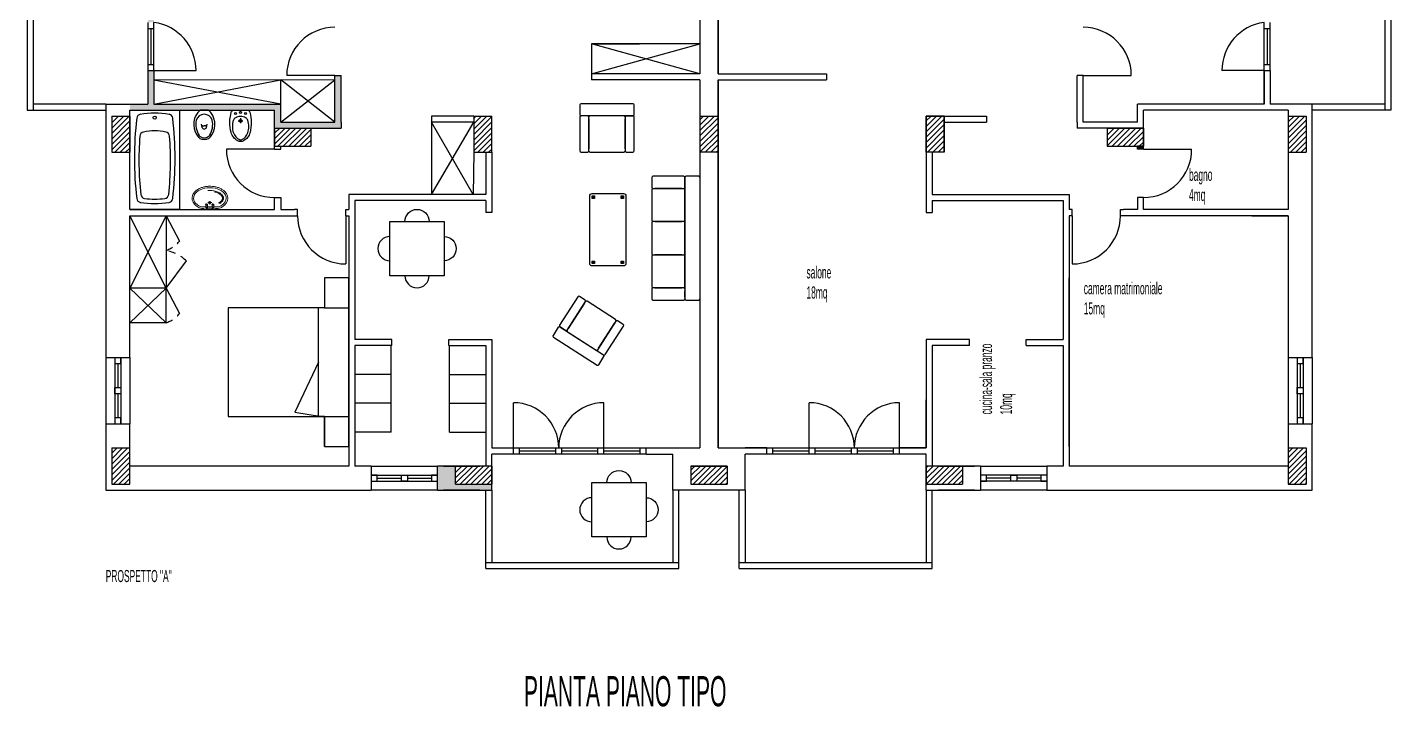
# Model space of a CAD drawing. Header units: millimetres. Extents: x 114 to 1075, y 58 to 426.
# Drawn here: x 169.17 to 191.77, y 87.47 to 98.73 of the extents above; entities that cross this region are included whole.
import ezdxf

# ---------------------------------------------------------------- set-up
doc = ezdxf.new("R2010")
doc.units = ezdxf.units.MM
doc.linetypes.add('ACAD_ISO02W100', pattern=[15, 12, -3])
doc.linetypes.add('HIDDEN', pattern=[0.375, 0.25, -0.125])
for name, color, linetype in [('ARREDO', 2, 'Continuous'), ('ARREDO.', 2, 'Continuous'), ('infissi', 7, 'Continuous'), ('pilastri', 1, 'Continuous'), ('PROGETTO', 7, 'Continuous'), ('prospetti', 7, 'Continuous')]:
    doc.layers.add(name, color=color, linetype=linetype)
doc.layers.add('MURI', color=7, linetype='Continuous', lineweight=30)
doc.styles.get("Standard").update_dxf_attribs({"font": 'arial.ttf', "width": 0.5})
pattern_1 = [(45, (-2788.73739, -1652.34376), (-0.0449012806, 0.0449012806), [])]

# ---------------------------------------------------------------- blocks, each defined once
blk = doc.blocks.new('A$Cc14486c3')
blk.add_lwpolyline([(-0.724, -0.9), (-0.724, 0), (0.176, 0), (0.176, -0.9)], close=True)
for points in [[(-0.474, 0, -1), (-0.074, 0)], [(-0.724, -0.25, 1), (-0.724, -0.65)], [(0.176, -0.25, -1), (0.176, -0.65)], [(-0.474, -0.9, 1), (-0.074, -0.9)]]:
    blk.add_lwpolyline(points, format="xyb")
blk = doc.blocks.new('A$C3D2D55DD')
for p, q in [((0, 0.825), (1.65, 0.825)), ((0, 0), (0, 0.825)), ((1.65, 0.825), (1.65, 0)), ((1.65, 0), (0, 0))]:
    blk.add_line(p, q)
blk.add_circle((0.125, 0.412), 0.025)
for centre, radius, start, end in [((0.144, 0.637), 0.075, 97.4168, 169.587), ((0.8, -5.056), 5.806, 83.417, 96.583), ((1.456, 0.637), 0.075, 10.413, 82.5832), ((1.441, 0.412), 1.391, 170.13, 189.87), ((1.145, 0.412), 0.803, 166.6462, 193.3538), ((0.438, 0.585), 0.075, 94.6884, 170.2911), ((0.831, -4.611), 5.286, 83.8261, 94.3256), ((1.391, 0.57), 0.075, 7.5687, 83.308), ((0.103, 0.412), 1.372, 352.9953, 7.0047), ((0.159, 0.412), 1.391, 350.13, 9.87), ((0.438, 0.24), 0.075, 189.7089, 265.3116), ((1.391, 0.255), 0.075, 276.692, 352.4313), ((0.144, 0.188), 0.075, 190.413, 262.5832), ((0.8, 5.881), 5.806, 263.417, 276.583), ((0.831, 5.436), 5.286, 265.6744, 276.1739), ((1.456, 0.188), 0.075, 277.4168, 349.587)]:
    blk.add_arc(centre, radius, start, end)
blk = doc.blocks.new('A$C2663273E')
at = {"color": 7, "xscale": 999.9999999999997, "yscale": 999.9999999999997, "zscale": 999.9999999999997}
blk.add_blockref('A$C3D2D55DD', (-825, 0), dxfattribs=at)
blk = doc.blocks.new('A$C07812850')
for p, q in [((0.203, 0.036), (0.259, 0.045)), ((0.228, 0.029), (0.228, 0)), ((0.203, -0.036), (0.259, -0.045)), ((0.228, -0.029), (0.228, 0))]:
    blk.add_line(p, q)
blk.add_lwpolyline([(0.079, -0.123, 0.368359), (0.49, -0.07), (0.49, 0), (0.49, 0.07, 0.368359), (0.079, 0.123, 0.296764), (0, 0, 0.296764)], format="xyb", close=True)
blk.add_lwpolyline([(0.079, -0.123, 0.368359), (0.49, -0.07), (0.49, 0), (0.49, 0.07, 0.368359), (0.079, 0.123, 0.296764), (0, 0, 0.296764)], format="xyb", close=True)
for centre, radius, start, end in [((0.145, 0.001), 0.115, 133.7667, 180.3337), ((0.254, -0.201), 0.341, 78.3056, 123.3656), ((0.214, -0.001), 0.0379, 106.0142, 179.0457), ((0.218, 0.029), 0.0102, 359.1504, 76.0256), ((0.282, 0.001), 0.138, 359.7229, 72.8727), ((0.145, -0.001), 0.115, 179.6663, 226.2333), ((0.254, 0.201), 0.341, 236.6344, 281.6944), ((0.214, 0.001), 0.0379, 180.9543, 253.9858), ((0.218, -0.029), 0.0102, 283.9744, 0.8496), ((0.282, -0.001), 0.138, 287.1273, 0.2771)]:
    blk.add_arc(centre, radius, start, end)
blk = doc.blocks.new('A$C3E70004C')
at = {"linetype": 'HIDDEN'}
for p, q in [((0.18, -0.038), (0.18, 0.035)), ((0.135, -0.003), (0.218, -0.003))]:
    blk.add_line(p, q, dxfattribs=at)
blk.add_lwpolyline([(0.51, 0.047, -0.14018), (0.521, 0, -0.143193), (0.51, -0.047, -0.19833), (0.373, -0.156, -0.131562), (0.037, -0.155, -0.292133), (0.003, -0.117, 0.024753), (0, 0, 0.024511), (0.003, 0.116, -0.292133), (0.037, 0.154, -0.13156), (0.373, 0.156, -0.19833)], format="xyb", close=True)
blk.add_lwpolyline([(0.51, 0.047, -0.14018), (0.521, 0, -0.143193), (0.51, -0.047, -0.19833), (0.373, -0.156, -0.131562), (0.037, -0.155, -0.292133), (0.003, -0.117, 0.024753), (0, 0, 0.024511), (0.003, 0.116, -0.292133), (0.037, 0.154, -0.13156), (0.373, 0.156, -0.19833)], format="xyb", close=True)
for centre, radius in [((0.039, -0.001), 0.018), ((0.056, 0.083), 0.016), ((0.18, -0.001), 0.023), ((0.056, -0.084), 0.016)]:
    blk.add_circle(centre, radius)
for centre, radius, start, end in [((0.266, 0.002), 0.161, 149.7902, 181.0409), ((0.194, 0.049), 0.075, 109.6061, 152.82), ((0.273, -0.242), 0.377, 73.9829, 106.0171), ((0.314, -0.067), 0.197, 26.5681, 71.5289), ((0.389, -0.007), 0.105, 3.5879, 15.2183), ((0.266, -0.004), 0.161, 178.9591, 210.2098), ((0.194, -0.05), 0.075, 207.18, 250.3939), ((0.273, 0.241), 0.377, 253.9829, 286.0171), ((0.314, 0.067), 0.197, 288.4711, 333.4319), ((0.389, 0.006), 0.105, 344.7817, 356.4121)]:
    blk.add_arc(centre, radius, start, end)
blk = doc.blocks.new('A$C06440E15')
at = {"lineweight": 5}
for p, q in [((0.203, 0.025), (0.163, 0.025)), ((0.265, 0.122), (0.332, 0.122)), ((0.298, 0.089), (0.298, 0.149)), ((0.4, 0.025), (0.428, 0.025))]:
    blk.add_line(p, q, dxfattribs=at)
for points in [[(0.147, 0.05), (0.233, 0.05)], [(0.24, 0.028), (0.233, 0.028), (0.233, 0.086), (0.235, 0.086)], [(0.255, 0.086), (0.259, 0.086), (0.259, 0.028), (0.253, 0.028)], [(0.259, 0.05), (0.338, 0.05)], [(0.345, 0.028), (0.338, 0.028), (0.338, 0.086), (0.34, 0.086)], [(0.36, 0.086), (0.364, 0.086), (0.364, 0.028), (0.358, 0.028)], [(0.364, 0.05), (0.444, 0.05)]]:
    blk.add_lwpolyline(points, dxfattribs=at)
for points in [[(0.24, 0.053), (0.253, 0.053), (0.253, 0.023), (0.24, 0.023)], [(0.345, 0.053), (0.358, 0.053), (0.358, 0.023), (0.345, 0.023)]]:
    blk.add_lwpolyline(points, close=True, dxfattribs=at)
for centre, radius in [((0.245, 0.089), 0.0108), ((0.298, 0.121), 0.0195), ((0.35, 0.089), 0.0108)]:
    blk.add_circle(centre, radius, dxfattribs=at)
for centre, radius, start, end in [((0.163, 0.126), 0.101, 243.3958, 270), ((0.302, 0.207), 0.207, 241.443, 298.557), ((0.246, 0.087), 0.0177, 317.1345, 225.2641), ((0.351, 0.087), 0.0177, 317.1345, 225.2641), ((0.428, 0.126), 0.101, 270, 296.6012)]:
    blk.add_arc(centre, radius, start, end, dxfattribs=at)
blk.add_ellipse((0.296, 0.195), major_axis=(-0.27, 0), ratio=0.641085, start_param=2.154405, end_param=7.270373, dxfattribs=at)
at = {"lineweight": 5, "extrusion": (0, -1e-16, -1)}
blk.add_ellipse((0.299, 0.017), major_axis=(-0.0526, 0), ratio=0.224043, dxfattribs=at)
at = {"lineweight": 5}
for points, knots in [([(0.473, 0.036), (0.475, 0.037), (0.477, 0.038), (0.496, 0.048), (0.512, 0.058), (0.536, 0.078), (0.545, 0.088), (0.562, 0.107), (0.569, 0.117), (0.578, 0.136), (0.582, 0.144), (0.587, 0.161), (0.589, 0.17), (0.591, 0.187), (0.591, 0.196), (0.59, 0.213), (0.589, 0.222), (0.584, 0.239), (0.581, 0.247), (0.574, 0.263), (0.569, 0.271), (0.559, 0.286), (0.553, 0.294), (0.54, 0.307), (0.533, 0.314), (0.51, 0.334), (0.492, 0.345), (0.456, 0.363), (0.439, 0.369), (0.404, 0.38), (0.386, 0.385), (0.348, 0.391), (0.329, 0.393), (0.29, 0.394), (0.271, 0.393), (0.233, 0.39), (0.214, 0.387), (0.177, 0.378), (0.16, 0.372), (0.126, 0.359), (0.111, 0.351), (0.082, 0.333), (0.068, 0.324), (0.047, 0.304), (0.039, 0.295), (0.025, 0.276), (0.019, 0.266), (0.01, 0.248), (0.007, 0.24), (0.003, 0.223), (0.001, 0.214), (0, 0.197), (0, 0.189), (0.002, 0.172), (0.003, 0.163), (0.008, 0.147), (0.012, 0.138), (0.02, 0.123), (0.024, 0.115), (0.035, 0.1), (0.041, 0.093), (0.054, 0.08), (0.061, 0.073), (0.083, 0.055), (0.1, 0.045), (0.118, 0.036)], [2.233946, 2.233946, 2.233946, 2.233946, 2.256118, 2.256118, 2.485463, 2.485463, 2.651256, 2.651256, 2.817049, 2.817049, 2.939754, 2.939754, 3.06246, 3.06246, 3.185165, 3.185165, 3.307871, 3.307871, 3.430576, 3.430576, 3.553282, 3.553282, 3.675987, 3.675987, 3.798693, 3.798693, 4.055849, 4.055849, 4.258192, 4.258192, 4.460534, 4.460534, 4.662877, 4.662877, 4.86522, 4.86522, 5.067563, 5.067563, 5.269906, 5.269906, 5.472249, 5.472249, 5.674592, 5.674592, 5.832606, 5.832606, 5.99062, 5.99062, 6.11149, 6.11149, 6.232361, 6.232361, 6.353231, 6.353231, 6.474101, 6.474101, 6.594971, 6.594971, 6.715842, 6.715842, 6.836712, 6.836712, 6.957582, 6.957582, 7.190813, 7.190813, 7.190813, 7.190813]), ([(0.33, 0.321), (0.326, 0.322), (0.323, 0.322), (0.307, 0.323), (0.294, 0.323), (0.269, 0.322), (0.257, 0.321), (0.232, 0.318), (0.221, 0.315), (0.198, 0.31), (0.187, 0.306), (0.166, 0.298), (0.156, 0.294), (0.137, 0.285), (0.129, 0.28), (0.114, 0.269), (0.107, 0.263), (0.097, 0.253), (0.093, 0.248), (0.086, 0.239), (0.083, 0.235), (0.078, 0.226), (0.076, 0.222), (0.073, 0.213), (0.072, 0.209), (0.071, 0.2), (0.071, 0.196), (0.071, 0.188), (0.072, 0.184), (0.074, 0.175), (0.075, 0.171), (0.079, 0.162), (0.081, 0.158), (0.087, 0.149), (0.091, 0.144), (0.099, 0.135), (0.103, 0.131), (0.113, 0.122), (0.119, 0.118), (0.128, 0.111), (0.132, 0.109), (0.136, 0.107)], [4.568564, 4.568564, 4.568564, 4.568564, 4.614838, 4.614838, 4.770312, 4.770312, 4.925787, 4.925787, 5.081261, 5.081261, 5.236736, 5.236736, 5.39221, 5.39221, 5.547685, 5.547685, 5.70316, 5.70316, 5.824954, 5.824954, 5.946748, 5.946748, 6.068542, 6.068542, 6.190337, 6.190337, 6.312131, 6.312131, 6.433925, 6.433925, 6.555719, 6.555719, 6.677514, 6.677514, 6.799308, 6.799308, 6.921102, 6.921102, 7.042896, 7.042896, 7.109827, 7.109827, 7.109827, 7.109827]), ([(0.217, 0.299), (0.216, 0.298), (0.214, 0.298), (0.203, 0.295), (0.193, 0.292), (0.175, 0.286), (0.167, 0.282), (0.153, 0.276), (0.147, 0.272), (0.137, 0.267), (0.133, 0.264), (0.126, 0.258), (0.122, 0.256), (0.114, 0.249), (0.11, 0.245), (0.103, 0.237), (0.101, 0.234), (0.096, 0.228), (0.094, 0.224), (0.091, 0.218), (0.09, 0.215), (0.088, 0.211), (0.088, 0.209), (0.087, 0.205), (0.087, 0.204), (0.086, 0.2), (0.086, 0.198), (0.086, 0.195), (0.086, 0.194), (0.086, 0.19), (0.086, 0.188), (0.087, 0.183), (0.088, 0.182), (0.089, 0.178), (0.09, 0.176), (0.092, 0.17), (0.094, 0.167), (0.098, 0.161), (0.1, 0.158), (0.104, 0.152), (0.107, 0.149), (0.113, 0.143), (0.116, 0.14), (0.123, 0.134), (0.127, 0.131), (0.136, 0.124), (0.142, 0.121), (0.149, 0.117), (0.15, 0.116), (0.151, 0.116)], [5.060674, 5.060674, 5.060674, 5.060674, 5.081456, 5.081456, 5.224699, 5.224699, 5.360745, 5.360745, 5.468504, 5.468504, 5.55379, 5.55379, 5.639077, 5.639077, 5.762652, 5.762652, 5.86456, 5.86456, 5.966467, 5.966467, 6.068374, 6.068374, 6.133144, 6.133144, 6.197913, 6.197913, 6.262683, 6.262683, 6.312162, 6.312162, 6.405308, 6.405308, 6.476407, 6.476407, 6.547506, 6.547506, 6.656966, 6.656966, 6.748953, 6.748953, 6.840941, 6.840941, 6.932929, 6.932929, 7.024917, 7.024917, 7.140489, 7.140489, 7.156981, 7.156981, 7.156981, 7.156981])]:
    blk.add_open_spline(points, degree=3, knots=knots, dxfattribs=at)
blk = doc.blocks.new('A$C32785CC1')
at = {"color": 7, "xscale": 1000, "yscale": 1000, "zscale": 1000, "rotation": 180}
blk.add_blockref('A$C06440E15', (288, 394), dxfattribs=at)

msp = doc.modelspace()

# ---------------------------------------------------------------- hatches: boundary and pattern name
at = {"layer": 'MURI', "true_color": 0x939598, "transparency": 33554687}
h = msp.add_hatch(color=252, dxfattribs=at)
h.dxf.hatch_style = 1
h.paths.add_polyline_path([(171.275, 98.014), (171.175, 98.014), (171.175, 97.459), (170.875, 97.459), (170.875, 97.359), (171.7, 97.359), (173.275, 97.359), (173.275, 97.059), (173.875, 97.059), (174.375, 97.059), (174.375, 97.159), (174.375, 97.931), (174.275, 97.931), (174.275, 97.159), (173.375, 97.159), (173.375, 97.459), (171.275, 97.459)])
h.paths.add_polyline_path([(171.275, 99.126), (171.175, 99.126), (171.175, 98.813), (171.275, 98.813)])
h.paths.add_polyline_path([(176.075, 110.959), (176.675, 110.959), (176.675, 110.659), (176.775, 110.659), (176.875, 110.659), (176.875, 111.059), (170.475, 111.059), (170.475, 109.959), (170.875, 109.959), (170.875, 110.359), (170.575, 110.359), (170.575, 110.959), (170.875, 110.959), (170.875, 110.659), (175.025, 110.659), (175.025, 107.929), (175.025, 107.879), (175.125, 107.879), (175.125, 107.929), (175.875, 107.929), (175.875, 108.029), (175.125, 108.029), (175.125, 109.834), (175.125, 110.659), (176.075, 110.659)])
h.paths.add_polyline_path([(176.875, 110.309), (177.075, 110.309), (177.075, 110.409), (176.875, 110.409), (176.775, 110.409), (176.775, 109.834), (176.774, 109.202, -0.04834), (176.774, 109.162), (176.774, 108.029), (176.675, 108.029), (176.675, 107.929), (176.774, 107.929), (176.774, 107.009), (177.525, 107.009), (177.525, 107.109), (176.875, 107.109)])
h = msp.add_hatch(color=252, dxfattribs=at)
h.dxf.hatch_style = 1
h.paths.add_polyline_path([(187.675, 96.759), (187.575, 96.759), (187.575, 96.709), (187.675, 96.709)])
at = {"layer": 'pilastri', "transparency": 33554687}
h = msp.add_hatch(dxfattribs=at)
h.set_pattern_fill('ANSI31', color=1, scale=0.02, angle=360)
h.set_pattern_definition(pattern_1)
h.paths.add_polyline_path([(176.075, 110.959), (176.075, 110.659), (176.675, 110.659), (176.675, 110.959)])
h.paths.add_polyline_path([(170.575, 110.359), (170.875, 110.359), (170.875, 110.959), (170.575, 110.959)])
h.paths.add_polyline_path([(180.175, 110.959), (180.175, 110.659), (180.775, 110.659), (180.775, 110.959)])
h.paths.add_polyline_path([(184.275, 110.659), (184.875, 110.659), (184.875, 110.959), (184.275, 110.959)])
h.paths.add_polyline_path([(170.575, 104.859), (170.875, 104.859), (170.875, 105.459), (170.575, 105.459)])
h.paths.add_polyline_path([(175.375, 104.659), (175.375, 104.959), (174.775, 104.959), (174.775, 104.659)])
h.paths.add_polyline_path([(190.075, 110.359), (190.375, 110.359), (190.375, 110.959), (190.075, 110.959)])
h.paths.add_polyline_path([(190.375, 105.459), (190.075, 105.459), (190.075, 104.859), (190.375, 104.859)])
h.paths.add_polyline_path([(185.475, 104.959), (185.475, 104.659), (186.075, 104.659), (186.075, 104.959)])
h.paths.add_polyline_path([(170.875, 101.359), (170.575, 101.359), (170.575, 100.759), (170.875, 100.759)])
h.paths.add_polyline_path([(190.075, 100.759), (190.375, 100.759), (190.375, 101.359), (190.075, 101.359)])
h.paths.add_polyline_path([(190.375, 97.259), (190.075, 97.259), (190.075, 96.659), (190.375, 96.659)])
h.paths.add_polyline_path([(184.375, 97.259), (184.075, 97.259), (184.075, 96.659), (184.375, 96.659)])
h.paths.add_polyline_path([(180.325, 96.659), (180.625, 96.659), (180.625, 97.259), (180.325, 97.259)])
h.paths.add_polyline_path([(176.875, 97.259), (176.575, 97.259), (176.575, 96.659), (176.875, 96.659)])
h.paths.add_polyline_path([(173.275, 97.059), (173.275, 96.759), (173.875, 96.759), (173.875, 97.059)])
h.paths.add_polyline_path([(170.575, 96.659), (170.875, 96.659), (170.875, 97.259), (170.575, 97.259)])
h.paths.add_polyline_path([(170.575, 91.159), (170.875, 91.159), (170.875, 91.759), (170.575, 91.759)])
h.paths.add_polyline_path([(176.875, 91.159), (176.875, 91.459), (176.275, 91.459), (176.275, 91.159)])
h.paths.add_polyline_path([(180.175, 91.459), (180.175, 91.159), (180.775, 91.159), (180.775, 91.459)])
h.paths.add_polyline_path([(184.075, 91.459), (184.075, 91.159), (184.675, 91.159), (184.675, 91.459)])
h.paths.add_polyline_path([(190.075, 91.159), (190.375, 91.159), (190.375, 91.759), (190.075, 91.759)])
h = msp.add_hatch(dxfattribs=at)
h.set_pattern_fill('ANSI31', color=1, scale=0.02, angle=360)
h.set_pattern_definition(pattern_1)
h.paths.add_polyline_path([(187.675, 97.059), (187.075, 97.059), (187.075, 96.759), (187.675, 96.759)])
at = {"layer": 'PROGETTO', "true_color": 0x939598, "transparency": 33554687}
h = msp.add_hatch(color=252, dxfattribs=at)
h.dxf.hatch_style = 1
h.paths.add_polyline_path([(176.275, 91.459), (176.075, 91.459), (175.975, 91.459), (175.975, 91.059), (176.875, 91.059), (176.875, 91.159), (176.275, 91.159)])

# ---------------------------------------------------------------- linework, layer by layer
at = {"color": 2}
for p, q in [((180.305, 96.261), (180.095, 96.261)), ((180.095, 94.211), (180.305, 94.211))]:
    msp.add_line(p, q, dxfattribs=at)
for centre, start, end in [((180.305, 96.241), 0, 90), ((180.305, 94.231), 270, 0)]:
    msp.add_arc(centre, 0.02, start, end, dxfattribs=at)
at = {"layer": 'ARREDO'}
for p, q in [((173.375, 97.159), (174.275, 97.859)), ((171.275, 97.459), (173.375, 97.858)), ((173.375, 97.459), (171.275, 97.855)), ((174.275, 97.159), (173.375, 97.858)), ((175.875, 97.159), (175.877, 95.959)), ((176.568, 95.959), (175.875, 97.159)), ((175.877, 95.959), (176.575, 97.159)), ((176.575, 96.659), (176.568, 95.959)), ((174.104, 94.081), (174.504, 94.081)), ((174.104, 92.281), (174.504, 92.281)), ((174.104, 91.781), (174.504, 91.781))]:
    msp.add_line(p, q, dxfattribs=at)
for points in [[(174.504, 94.581), (174.104, 94.581), (174.104, 94.081), (172.504, 94.081), (172.504, 92.281), (174.104, 92.281), (174.104, 91.781), (174.104, 91.781), (174.104, 92.281), (174.104, 92.281), (174.004, 92.281), (174.004, 94.081), (173.706, 94.081)], [(174.004, 93.181), (173.61, 92.352), (174.054, 92.281)]]:
    msp.add_lwpolyline(points, dxfattribs=at)
at = {"layer": 'ARREDO.'}
for p, q in [((180.325, 98.459), (178.525, 98.459)), ((178.525, 98.459), (178.525, 97.959)), ((178.525, 97.959), (180.325, 98.459)), ((180.325, 97.959), (178.525, 98.459)), ((174.275, 97.859), (171.275, 97.855)), ((173.375, 97.459), (173.375, 97.859)), ((178.335, 97.444), (178.335, 97.284)), ((179.215, 97.464), (178.355, 97.464)), ((179.235, 97.284), (179.235, 97.444)), ((178.335, 97.244), (178.335, 96.684)), ((179.215, 97.264), (178.355, 97.264)), ((178.485, 96.684), (178.485, 97.244)), ((178.485, 97.214), (178.485, 96.714)), ((179.065, 97.264), (178.505, 97.264)), ((179.085, 97.244), (179.085, 96.684)), ((179.085, 96.714), (179.085, 97.214)), ((179.105, 97.264), (179.215, 97.264)), ((179.235, 96.684), (179.235, 97.244)), ((178.355, 96.664), (178.465, 96.664)), ((178.505, 96.664), (179.065, 96.664)), ((179.105, 96.664), (179.215, 96.664)), ((179.525, 96.241), (179.525, 96.081)), ((180.055, 96.261), (179.545, 96.261)), ((179.545, 96.061), (180.055, 96.061)), ((180.025, 96.061), (179.575, 96.061)), ((180.075, 96.241), (180.075, 94.231)), ((180.075, 96.081), (180.075, 96.241)), ((178.537, 95.935), (178.577, 95.895)), ((178.537, 95.895), (178.577, 95.935)), ((179.017, 95.895), (179.057, 95.935)), ((179.017, 95.935), (179.057, 95.895)), ((179.525, 96.041), (179.525, 95.531)), ((180.075, 95.531), (180.075, 96.041)), ((171.475, 95.609), (170.875, 94.409)), ((171.475, 94.409), (170.875, 95.609)), ((171.475, 95.609), (171.475, 94.409)), ((171.475, 95.609), (171.7, 95.187)), ((179.525, 95.491), (179.525, 94.981)), ((180.055, 95.511), (179.545, 95.511)), ((179.575, 95.511), (180.025, 95.511)), ((180.075, 94.981), (180.075, 95.491)), ((179.525, 94.941), (179.525, 94.431)), ((179.545, 94.961), (180.055, 94.961)), ((180.025, 94.961), (179.575, 94.961)), ((180.075, 94.431), (180.075, 94.941)), ((171.475, 94.409), (171.814, 94.858)), ((178.537, 94.815), (178.577, 94.855)), ((178.537, 94.855), (178.577, 94.815)), ((179.017, 94.815), (179.057, 94.855)), ((179.017, 94.855), (179.057, 94.815)), ((171.475, 94.409), (170.875, 94.409)), ((171.475, 94.409), (170.875, 93.833)), ((170.875, 94.409), (171.475, 93.833)), ((171.475, 94.409), (171.7, 93.987)), ((171.475, 93.833), (171.475, 94.409)), ((178.3, 94.265), (177.998, 93.793)), ((178.421, 94.211), (178.328, 94.271)), ((179.525, 94.391), (179.525, 94.231)), ((180.055, 94.411), (179.545, 94.411)), ((179.575, 94.411), (180.025, 94.411)), ((180.075, 94.261), (180.075, 94.361)), ((178.124, 93.712), (178.427, 94.184)), ((178.41, 94.158), (178.14, 93.737)), ((178.926, 93.887), (178.454, 94.19)), ((179.545, 94.211), (180.055, 94.211)), ((171.475, 93.833), (170.875, 93.833)), ((178.932, 93.86), (178.629, 93.388)), ((178.645, 93.413), (178.915, 93.834)), ((179.052, 93.806), (178.959, 93.866)), ((177.976, 93.76), (177.89, 93.625)), ((177.896, 93.597), (178.62, 93.133)), ((178.097, 93.706), (178.004, 93.766)), ((178.004, 93.766), (178.728, 93.301)), ((178.13, 93.685), (178.602, 93.382)), ((178.755, 93.307), (179.058, 93.779)), ((175.204, 92.979), (175.204, 93.459)), ((176.175, 92.979), (176.175, 93.459)), ((178.647, 93.139), (178.734, 93.274)), ((175.204, 92.979), (174.604, 92.979)), ((175.204, 92.979), (174.604, 92.979)), ((175.204, 92.499), (175.204, 92.979)), ((176.175, 92.979), (176.775, 92.979)), ((176.175, 92.019), (176.175, 92.979)), ((176.175, 92.979), (176.775, 92.979)), ((175.204, 92.499), (174.604, 92.499)), ((175.204, 92.499), (174.604, 92.499)), ((175.204, 92.019), (175.204, 92.499)), ((176.175, 92.499), (176.775, 92.499)), ((176.175, 92.499), (176.775, 92.499)), ((175.204, 92.019), (174.604, 92.019)), ((176.175, 92.019), (176.775, 92.019))]:
    msp.add_line(p, q, dxfattribs=at)
msp.add_lwpolyline([(178.537, 95.975), (179.057, 95.975, -0.414214), (179.097, 95.935), (179.097, 94.815, -0.414214), (179.057, 94.775), (178.537, 94.775, -0.414214), (178.497, 94.815), (178.497, 95.935, -0.414214)], format="xyb", close=True, dxfattribs=at)
for points in [[(178.537, 95.935), (178.577, 95.935), (178.577, 95.895), (178.537, 95.895)], [(179.017, 95.935), (179.057, 95.935), (179.057, 95.895), (179.017, 95.895)], [(178.537, 94.855), (178.577, 94.855), (178.577, 94.815), (178.537, 94.815)], [(179.017, 94.855), (179.057, 94.855), (179.057, 94.815), (179.017, 94.815)]]:
    msp.add_lwpolyline(points, close=True, dxfattribs=at)
for centre, start, end in [((178.355, 97.444), 90, 180), ((179.215, 97.444), 0, 90), ((178.355, 97.284), 180, 270), ((178.355, 97.244), 90, 180), ((178.465, 97.244), 0, 90), ((178.505, 97.244), 90, 180), ((179.065, 97.244), 0, 90), ((179.105, 97.244), 90, 180), ((179.215, 97.284), 270, 0), ((179.215, 97.244), 0, 90), ((178.355, 96.684), 180, 270), ((178.465, 96.684), 270, 0), ((178.505, 96.684), 180, 270), ((179.065, 96.684), 270, 0), ((179.105, 96.684), 180, 270), ((179.215, 96.684), 270, 0), ((179.545, 96.241), 90, 180), ((179.545, 96.081), 180, 270), ((179.545, 96.041), 90, 180), ((180.055, 96.241), 0, 90), ((180.055, 96.081), 270, 0), ((180.055, 96.041), 0, 90), ((180.095, 96.241), 90, 180), ((179.545, 95.531), 180, 270), ((179.545, 95.491), 90, 180), ((180.055, 95.531), 270, 0), ((180.055, 95.491), 0, 90), ((179.545, 94.981), 180, 270), ((179.545, 94.941), 90, 180), ((180.055, 94.981), 270, 0), ((180.055, 94.941), 0, 90), ((178.317, 94.254), 57.3181, 147.3181), ((179.545, 94.431), 180, 270), ((179.545, 94.391), 90, 180), ((180.055, 94.431), 270, 0), ((180.055, 94.391), 0, 90), ((178.41, 94.194), 327.3181, 57.3181), ((178.443, 94.173), 57.3181, 147.3181), ((179.545, 94.231), 180, 270), ((180.055, 94.231), 270, 0), ((180.095, 94.231), 180, 270), ((178.015, 93.782), 147.3181, 237.3181), ((178.915, 93.87), 327.3181, 57.3181), ((178.948, 93.849), 57.3181, 147.3181), ((179.041, 93.789), 327.3181, 57.3181), ((177.907, 93.614), 147.3181, 237.3181), ((177.993, 93.749), 57.3181, 147.3181), ((178.107, 93.723), 237.3181, 327.3181), ((178.141, 93.701), 147.3181, 237.3181), ((178.612, 93.399), 237.3181, 327.3181), ((178.646, 93.377), 147.3181, 237.3181), ((178.631, 93.15), 237.3181, 327.3181), ((178.739, 93.318), 237.3181, 327.3181), ((178.717, 93.284), 327.3181, 57.3181)]:
    msp.add_arc(centre, 0.02, start, end, dxfattribs=at)
at = {"layer": 'ARREDO.', "linetype": 'ACAD_ISO02W100', "ltscale": 0.01}
for centre, radius, start, end in [((171.283, 95.554), 0.556, 290.2081, 318.6841), ((171.369, 94.405), 0.634, 45.469, 80.442), ((171.283, 94.354), 0.556, 290.2081, 318.6841)]:
    msp.add_arc(centre, radius, start, end, dxfattribs=at)
at = {"layer": 'infissi'}
for p, q in [((171.175, 98.813), (171.175, 98.014)), ((171.275, 98.014), (171.275, 98.813)), ((189.675, 98.014), (189.675, 98.813)), ((189.775, 98.014), (189.775, 98.813)), ((171.175, 98.713), (171.275, 98.713)), ((171.225, 98.713), (171.225, 98.114)), ((189.675, 98.713), (189.775, 98.713)), ((189.725, 98.713), (189.725, 98.114)), ((171.175, 98.114), (171.275, 98.114)), ((189.675, 98.114), (189.775, 98.114)), ((171.275, 98.014), (171.974, 98.014)), ((174.275, 97.931), (173.475, 97.931)), ((186.675, 97.931), (187.475, 97.931)), ((189.675, 98.014), (188.975, 98.014)), ((173.275, 96.709), (172.475, 96.709)), ((187.675, 96.709), (188.475, 96.709)), ((174.454, 95.609), (174.454, 94.809)), ((186.495, 95.609), (186.495, 94.809)), ((170.475, 93.259), (170.475, 92.159)), ((170.625, 93.259), (170.625, 93.159)), ((170.625, 93.259), (170.625, 92.159)), ((170.625, 93.159), (170.725, 93.159)), ((170.675, 93.159), (170.675, 92.759)), ((170.725, 93.159), (170.725, 93.259)), ((170.725, 93.259), (170.725, 92.159)), ((170.875, 93.259), (170.875, 92.159)), ((190.075, 93.259), (190.075, 92.159)), ((190.225, 93.259), (190.225, 93.159)), ((190.225, 93.259), (190.225, 92.159)), ((190.225, 93.159), (190.325, 93.159)), ((190.275, 93.159), (190.275, 92.759)), ((190.325, 93.159), (190.325, 93.259)), ((190.325, 93.259), (190.325, 92.159)), ((190.475, 93.259), (190.475, 92.159)), ((170.625, 92.659), (170.625, 92.759)), ((170.625, 92.759), (170.725, 92.759)), ((170.725, 92.759), (170.725, 92.659)), ((190.225, 92.659), (190.225, 92.759)), ((190.225, 92.759), (190.325, 92.759)), ((190.325, 92.759), (190.325, 92.659)), ((170.725, 92.659), (170.625, 92.659)), ((170.675, 92.659), (170.675, 92.259)), ((177.234, 91.759), (177.234, 92.509)), ((178.734, 91.759), (178.734, 92.509)), ((182.134, 91.759), (182.134, 92.509)), ((183.633, 91.759), (183.633, 92.509)), ((190.325, 92.659), (190.225, 92.659)), ((190.275, 92.659), (190.275, 92.259)), ((170.625, 92.259), (170.625, 92.159)), ((170.725, 92.259), (170.625, 92.259)), ((170.725, 92.159), (170.725, 92.259)), ((190.225, 92.259), (190.225, 92.159)), ((190.325, 92.259), (190.225, 92.259)), ((190.325, 92.159), (190.325, 92.259)), ((177.234, 91.759), (179.433, 91.759)), ((177.334, 91.659), (177.334, 91.759)), ((177.934, 91.659), (177.934, 91.759)), ((178.034, 91.659), (178.034, 91.759)), ((178.634, 91.659), (178.634, 91.759)), ((178.734, 91.659), (178.734, 91.759)), ((179.333, 91.659), (179.333, 91.759)), ((181.434, 91.759), (183.633, 91.759)), ((181.534, 91.659), (181.534, 91.759)), ((182.134, 91.659), (182.134, 91.759)), ((182.234, 91.659), (182.234, 91.759)), ((182.834, 91.659), (182.834, 91.759)), ((182.934, 91.659), (182.934, 91.759)), ((183.533, 91.659), (183.533, 91.759)), ((179.433, 91.659), (177.234, 91.659)), ((177.934, 91.709), (177.334, 91.709)), ((178.634, 91.709), (178.034, 91.709)), ((179.333, 91.709), (178.734, 91.709)), ((183.633, 91.659), (181.434, 91.659)), ((182.134, 91.709), (181.534, 91.709)), ((182.834, 91.709), (182.234, 91.709)), ((183.533, 91.709), (182.934, 91.709)), ((174.875, 91.459), (175.975, 91.459)), ((174.975, 91.309), (174.875, 91.309)), ((174.875, 91.309), (175.975, 91.309)), ((174.975, 91.209), (174.975, 91.309)), ((175.375, 91.209), (175.375, 91.309)), ((175.375, 91.309), (175.475, 91.309)), ((175.475, 91.309), (175.475, 91.209)), ((175.975, 91.309), (175.875, 91.309)), ((175.875, 91.309), (175.875, 91.209)), ((175.975, 91.209), (175.975, 91.309)), ((184.975, 91.459), (186.075, 91.459)), ((185.075, 91.309), (184.975, 91.309)), ((186.075, 91.309), (184.975, 91.309)), ((185.075, 91.209), (185.075, 91.309)), ((185.475, 91.309), (185.575, 91.309)), ((185.475, 91.209), (185.475, 91.309)), ((185.575, 91.309), (185.575, 91.209)), ((186.075, 91.309), (185.975, 91.309)), ((185.975, 91.309), (185.975, 91.209)), ((174.875, 91.209), (174.975, 91.209)), ((174.875, 91.209), (175.975, 91.209)), ((174.975, 91.259), (175.375, 91.259)), ((175.475, 91.209), (175.375, 91.209)), ((175.475, 91.259), (175.875, 91.259)), ((175.875, 91.209), (175.975, 91.209)), ((184.975, 91.209), (185.075, 91.209)), ((186.075, 91.209), (184.975, 91.209)), ((185.475, 91.259), (185.075, 91.259)), ((185.575, 91.209), (185.475, 91.209)), ((185.975, 91.259), (185.575, 91.259)), ((185.975, 91.209), (186.075, 91.209)), ((175.975, 91.059), (174.875, 91.059)), ((186.075, 91.059), (184.975, 91.059))]:
    msp.add_line(p, q, dxfattribs=at)
for centre, radius, start, end in [((171.161, 98.008), 0.813, 0.396, 81.9732), ((189.788, 98.008), 0.813, 98.0268, 179.604), ((174.275, 97.931), 0.8, 90, 180), ((186.675, 97.931), 0.8, 0, 90), ((173.275, 96.709), 0.8, 180, 270), ((187.675, 96.709), 0.8, 270, 0), ((174.454, 95.609), 0.8, 180, 270), ((186.495, 95.609), 0.8, 270, 0), ((177.234, 91.759), 0.75, 360, 90), ((178.734, 91.759), 0.75, 90, 180), ((182.134, 91.759), 0.75, 360, 90), ((183.633, 91.759), 0.75, 90, 180)]:
    msp.add_arc(centre, radius, start, end, dxfattribs=at)
at = {"layer": 'MURI'}
for p, q in [((169.175, 100.559), (169.175, 97.359)), ((169.275, 100.559), (169.275, 97.359)), ((180.325, 100.459), (180.325, 97.959)), ((180.625, 97.959), (180.625, 100.459)), ((180.625, 100.459), (180.625, 97.959)), ((171.175, 98.014), (171.175, 97.459)), ((171.175, 98.014), (171.275, 98.014)), ((171.275, 98.014), (171.275, 97.459)), ((174.275, 97.159), (174.275, 97.931)), ((174.275, 97.931), (174.375, 97.931)), ((174.375, 97.159), (174.375, 97.931)), ((180.325, 97.959), (178.525, 97.959)), ((178.525, 97.959), (178.525, 97.859)), ((180.325, 97.859), (178.527, 97.859)), ((180.325, 97.859), (180.325, 91.759)), ((180.625, 97.959), (182.423, 97.959)), ((180.625, 91.759), (180.625, 97.859)), ((180.625, 97.859), (180.625, 91.759)), ((180.625, 97.859), (182.423, 97.859)), ((182.423, 97.959), (182.423, 97.859)), ((186.575, 97.159), (186.575, 97.931)), ((186.675, 97.931), (186.575, 97.931)), ((186.675, 97.159), (186.675, 97.931)), ((189.675, 98.014), (189.675, 97.459)), ((189.675, 98.014), (189.775, 98.014)), ((189.675, 97.459), (189.675, 98.014)), ((189.775, 98.014), (189.775, 97.459)), ((189.775, 98.014), (189.775, 97.459)), ((170.475, 97.459), (169.275, 97.459)), ((170.475, 97.459), (170.475, 97.359)), ((170.475, 97.459), (171.175, 97.459)), ((171.275, 97.459), (173.375, 97.459)), ((173.375, 97.159), (173.375, 97.459)), ((189.675, 97.459), (187.575, 97.459)), ((187.575, 97.159), (187.575, 97.459)), ((190.475, 97.459), (189.775, 97.459)), ((190.475, 93.259), (190.475, 97.459)), ((169.175, 97.359), (170.475, 97.359)), ((170.475, 97.359), (170.475, 93.259)), ((170.575, 97.259), (170.875, 97.259)), ((170.575, 97.259), (170.575, 96.659)), ((170.875, 95.709), (170.875, 97.359)), ((171.7, 97.359), (173.275, 97.359)), ((173.275, 96.709), (173.275, 97.359)), ((176.575, 97.259), (175.875, 97.259)), ((175.875, 97.259), (175.875, 97.159)), ((176.575, 97.259), (176.875, 97.259)), ((176.575, 97.259), (176.575, 96.659)), ((176.875, 96.659), (176.875, 97.259)), ((184.375, 97.259), (185.075, 97.259)), ((185.075, 97.259), (185.075, 97.159)), ((187.675, 96.709), (187.675, 97.359)), ((190.075, 97.359), (187.675, 97.359)), ((190.075, 97.359), (190.075, 95.709)), ((190.075, 97.259), (190.375, 97.259)), ((190.375, 97.259), (190.375, 96.659)), ((191.775, 97.359), (190.475, 97.359)), ((190.475, 96.659), (190.475, 97.259)), ((173.275, 97.059), (173.875, 97.059)), ((173.375, 97.159), (174.275, 97.159)), ((173.425, 97.059), (174.375, 97.059)), ((173.875, 97.059), (173.875, 96.759)), ((174.375, 97.159), (174.375, 97.059)), ((176.575, 97.159), (175.875, 97.159)), ((184.375, 97.159), (185.075, 97.159)), ((186.575, 97.159), (186.575, 97.059)), ((187.525, 97.059), (186.575, 97.059)), ((187.575, 97.159), (186.675, 97.159)), ((187.675, 97.059), (187.075, 97.059)), ((173.275, 96.759), (173.875, 96.759)), ((173.275, 96.709), (173.275, 96.759)), ((173.375, 96.709), (173.375, 96.759)), ((187.675, 96.759), (187.575, 96.759)), ((187.575, 96.709), (187.575, 96.759)), ((187.575, 96.709), (187.575, 96.759)), ((187.675, 96.709), (187.675, 96.759)), ((170.575, 96.659), (170.875, 96.659)), ((173.275, 96.709), (173.375, 96.709)), ((176.575, 96.659), (176.875, 96.659)), ((176.775, 96.659), (176.775, 95.959)), ((176.875, 96.659), (176.875, 95.659)), ((184.075, 96.659), (184.075, 95.659)), ((184.175, 96.659), (184.175, 95.959)), ((187.675, 96.709), (187.575, 96.709)), ((190.075, 96.659), (190.375, 96.659)), ((173.275, 95.709), (173.275, 95.909)), ((173.275, 95.909), (173.375, 95.909)), ((173.375, 95.909), (173.375, 95.709)), ((176.775, 95.959), (174.504, 95.959)), ((174.504, 95.959), (174.504, 95.709)), ((176.775, 95.859), (174.604, 95.859)), ((174.604, 95.859), (174.604, 93.559)), ((176.775, 95.859), (176.775, 95.659)), ((184.175, 95.959), (186.445, 95.959)), ((184.175, 95.859), (186.345, 95.859)), ((184.175, 95.859), (184.175, 95.659)), ((186.345, 95.859), (186.345, 93.559)), ((186.445, 95.959), (186.445, 95.709)), ((187.675, 95.909), (187.575, 95.909)), ((187.575, 95.909), (187.575, 95.709)), ((187.675, 95.709), (187.675, 95.909)), ((170.875, 95.709), (173.275, 95.709)), ((170.875, 93.259), (170.875, 95.609)), ((170.875, 95.609), (173.604, 95.609)), ((173.375, 95.709), (173.604, 95.709)), ((173.654, 95.709), (173.604, 95.709)), ((173.604, 95.609), (173.654, 95.609)), ((173.654, 95.609), (173.654, 95.709)), ((174.454, 95.709), (174.504, 95.709)), ((174.454, 95.609), (174.454, 95.709)), ((174.454, 95.609), (174.504, 95.609)), ((174.504, 95.609), (174.504, 91.459)), ((176.875, 95.659), (176.775, 95.659)), ((184.075, 95.659), (184.175, 95.659)), ((186.495, 95.709), (186.445, 95.709)), ((186.495, 95.609), (186.445, 95.609)), ((186.445, 95.609), (186.445, 91.459)), ((186.495, 95.609), (186.495, 95.709)), ((187.295, 95.609), (187.295, 95.709)), ((187.295, 95.709), (187.345, 95.709)), ((187.345, 95.609), (187.295, 95.609)), ((187.575, 95.709), (187.345, 95.709)), ((190.075, 95.609), (187.345, 95.609)), ((190.075, 95.709), (187.675, 95.709)), ((189.475, 95.609), (190.075, 95.609)), ((190.075, 95.609), (190.075, 93.259)), ((174.504, 91.781), (174.504, 94.581)), ((186.445, 91.781), (186.445, 94.581)), ((175.219, 93.559), (174.604, 93.559)), ((174.604, 93.459), (174.604, 91.459)), ((175.219, 93.459), (174.604, 93.459)), ((175.219, 93.459), (175.219, 93.559)), ((176.16, 93.559), (176.875, 93.559)), ((176.16, 93.459), (176.16, 93.559)), ((176.16, 93.459), (176.775, 93.459)), ((176.775, 93.459), (176.775, 91.459)), ((176.875, 93.559), (176.875, 91.759)), ((184.175, 93.559), (184.075, 93.559)), ((184.075, 93.559), (184.075, 91.759)), ((184.79, 93.559), (184.075, 93.559)), ((184.175, 93.459), (184.175, 91.459)), ((184.79, 93.459), (184.175, 93.459)), ((184.79, 93.459), (184.79, 93.559)), ((185.73, 93.459), (185.73, 93.559)), ((185.73, 93.559), (186.345, 93.559)), ((185.73, 93.459), (186.345, 93.459)), ((186.345, 93.459), (186.345, 91.459)), ((170.475, 93.259), (170.875, 93.259)), ((190.075, 93.259), (190.475, 93.259)), ((184.075, 91.759), (184.075, 92.559)), ((170.475, 92.159), (170.475, 91.059)), ((170.475, 92.159), (170.875, 92.159)), ((170.875, 91.159), (170.875, 92.159)), ((170.875, 91.459), (170.875, 92.159)), ((190.075, 92.159), (190.075, 91.159)), ((190.075, 92.159), (190.475, 92.159)), ((190.475, 91.059), (190.475, 92.159)), ((170.575, 91.759), (170.875, 91.759)), ((170.575, 91.759), (170.575, 91.159)), ((176.875, 91.859), (176.875, 91.759)), ((176.875, 91.759), (177.234, 91.759)), ((177.234, 91.659), (177.234, 91.759)), ((179.433, 91.659), (179.433, 91.759)), ((179.433, 91.759), (179.875, 91.759)), ((179.875, 91.759), (180.325, 91.759)), ((180.625, 91.759), (181.075, 91.759)), ((181.434, 91.759), (181.075, 91.759)), ((181.434, 91.659), (181.434, 91.759)), ((183.633, 91.759), (184.075, 91.759)), ((184.075, 91.759), (183.633, 91.759)), ((183.633, 91.659), (183.633, 91.759)), ((190.075, 91.759), (190.375, 91.759)), ((190.375, 91.759), (190.375, 91.159)), ((176.875, 91.059), (176.875, 91.659)), ((177.234, 91.659), (176.875, 91.659)), ((179.433, 91.659), (179.875, 91.659)), ((179.875, 91.059), (179.875, 91.659)), ((181.075, 91.059), (181.075, 91.659)), ((181.434, 91.659), (181.075, 91.659)), ((184.075, 91.659), (183.633, 91.659)), ((184.075, 91.059), (184.075, 91.659)), ((174.504, 91.459), (170.875, 91.459)), ((171.175, 91.459), (170.875, 91.459)), ((174.375, 91.459), (170.875, 91.459)), ((174.875, 91.459), (174.604, 91.459)), ((174.875, 91.459), (174.875, 91.059)), ((176.875, 91.459), (175.975, 91.459)), ((175.975, 91.059), (175.975, 91.459)), ((176.075, 91.459), (176.675, 91.459)), ((176.675, 91.459), (176.075, 91.459)), ((176.275, 91.159), (176.275, 91.459)), ((180.175, 91.459), (180.175, 91.159)), ((180.775, 91.459), (180.175, 91.459)), ((180.775, 91.459), (180.775, 91.159)), ((184.975, 91.459), (184.075, 91.459)), ((184.675, 91.459), (184.675, 91.159)), ((184.975, 91.459), (184.975, 91.059)), ((186.345, 91.459), (186.075, 91.459)), ((186.075, 91.459), (186.075, 91.059)), ((190.075, 91.459), (186.445, 91.459)), ((170.575, 91.159), (170.875, 91.159)), ((176.275, 91.159), (176.875, 91.159)), ((180.175, 91.159), (180.775, 91.159)), ((184.075, 91.159), (184.675, 91.159)), ((190.075, 91.159), (190.375, 91.159)), ((170.475, 91.059), (174.875, 91.059)), ((175.975, 91.059), (176.875, 91.059)), ((176.675, 91.059), (176.075, 91.059)), ((181.075, 91.059), (179.875, 91.059)), ((184.075, 91.059), (184.975, 91.059)), ((184.875, 91.059), (184.275, 91.059)), ((186.075, 91.059), (190.475, 91.059))]:
    msp.add_line(p, q, dxfattribs=at)
at = {"layer": 'pilastri'}
for p, q in [((191.675, 100.559), (191.675, 97.359)), ((191.775, 100.559), (191.775, 97.359)), ((178.525, 98.459), (179.325, 98.459)), ((191.675, 97.459), (190.475, 97.459)), ((170.875, 95.709), (170.875, 97.359)), ((170.875, 96.659), (170.875, 97.259)), ((170.875, 97.259), (170.875, 96.659)), ((184.075, 97.259), (184.375, 97.259)), ((184.075, 97.259), (184.075, 96.659)), ((184.375, 97.259), (184.075, 97.259)), ((184.075, 96.659), (184.075, 97.259)), ((184.375, 96.659), (184.375, 97.259)), ((184.375, 97.259), (184.375, 96.659)), ((190.075, 97.259), (190.075, 96.659)), ((173.275, 97.059), (173.275, 96.759)), ((187.075, 97.059), (187.075, 96.759)), ((187.075, 97.059), (187.675, 97.059)), ((187.075, 97.059), (187.075, 96.759)), ((187.675, 97.059), (187.675, 96.759)), ((187.675, 97.059), (187.675, 96.759)), ((187.075, 96.759), (187.575, 96.759)), ((187.675, 96.709), (187.675, 96.759)), ((170.575, 96.659), (170.875, 96.659)), ((184.375, 96.659), (184.075, 96.659)), ((184.375, 96.659), (184.075, 96.659)), ((176.775, 93.559), (176.875, 93.559)), ((170.875, 91.159), (170.875, 91.759)), ((190.075, 91.759), (190.075, 91.159)), ((176.875, 91.459), (176.875, 91.159)), ((180.175, 91.459), (180.775, 91.459)), ((184.075, 91.459), (184.075, 91.159)), ((176.775, 89.759), (176.775, 91.059)), ((179.975, 89.759), (179.975, 91.059)), ((180.975, 89.759), (180.975, 91.059)), ((184.175, 89.759), (184.175, 91.059)), ((176.775, 89.859), (179.975, 89.859)), ((176.775, 89.759), (179.975, 89.759)), ((180.975, 89.859), (184.175, 89.859)), ((180.975, 89.759), (184.175, 89.759))]:
    msp.add_line(p, q, dxfattribs=at)
at = {"layer": 'pilastri', "color": 252, "true_color": 0x939598}
for p, q in [((180.325, 97.259), (180.625, 97.259)), ((173.375, 96.709), (173.375, 96.759)), ((180.625, 96.659), (180.325, 96.659)), ((170.875, 93.259), (170.875, 95.609)), ((190.075, 95.609), (189.475, 95.609)), ((181.075, 91.759), (181.434, 91.759)), ((184.275, 91.459), (184.875, 91.459))]:
    msp.add_line(p, q, dxfattribs=at)
at = {"layer": 'PROGETTO'}
for p, q in [((176.875, 91.059), (176.875, 89.859)), ((179.875, 91.059), (179.875, 89.859)), ((181.075, 91.059), (181.075, 89.859)), ((184.075, 91.059), (184.075, 89.859))]:
    msp.add_line(p, q, dxfattribs=at)

# ---------------------------------------------------------------- block references
at = {"layer": 'ARREDO.', "yscale": 0.001, "zscale": 0.001}
for name, p, xscale, rotation in [('A$C2663273E', (170.875, 96.534), 0.001, 270), ('A$C32785CC1', (172.21, 96.097), -0.001, 180)]:
    msp.add_blockref(name, p, dxfattribs=dict(at, xscale=xscale, rotation=rotation))
at = {"layer": 'ARREDO.'}
for name, p, rotation in [('A$C07812850', (172.109, 96.869), 89.99999999999999), ('A$C3E70004C', (172.711, 97.359), 270)]:
    msp.add_blockref(name, p, dxfattribs=dict(at, rotation=rotation))
for p in [(175.909, 95.513), (179.256, 91.185)]:
    msp.add_blockref('A$Cc14486c3', p, dxfattribs=at)

# ---------------------------------------------------------------- texts
at = {"layer": 'PROGETTO', "insert": (177.407, 87.978), "char_height": 0.5, "attachment_point": 1}
msp.add_mtext_dynamic_manual_height_columns('PIANTA PIANO TIPO', width=93.4791, gutter_width=12.5, heights=[0], dxfattribs=at)
at = {"layer": 'prospetti', "char_height": 0.2, "attachment_point": 1}
for s, insert in [('bagno\\P4mq', (188.431, 96.386)), ('salone\\P18mq', (182.09, 94.769)), ('camera matrimoniale\\P15mq', (186.687, 94.506)), ('PROSPETTO "A"', (170.475, 89.737))]:
    msp.add_mtext_dynamic_manual_height_columns(s, width=5.41006, gutter_width=12.5, heights=[0], dxfattribs=dict(at, insert=insert))
at = {"layer": 'prospetti', "insert": (184.966, 92.316), "char_height": 0.2, "attachment_point": 1, "rotation": 90}
msp.add_mtext_dynamic_manual_height_columns('cucina-sala pranzo\\P10mq', width=5.41006, gutter_width=12.5, heights=[0], dxfattribs=at)

doc.saveas('drawing.dxf')
